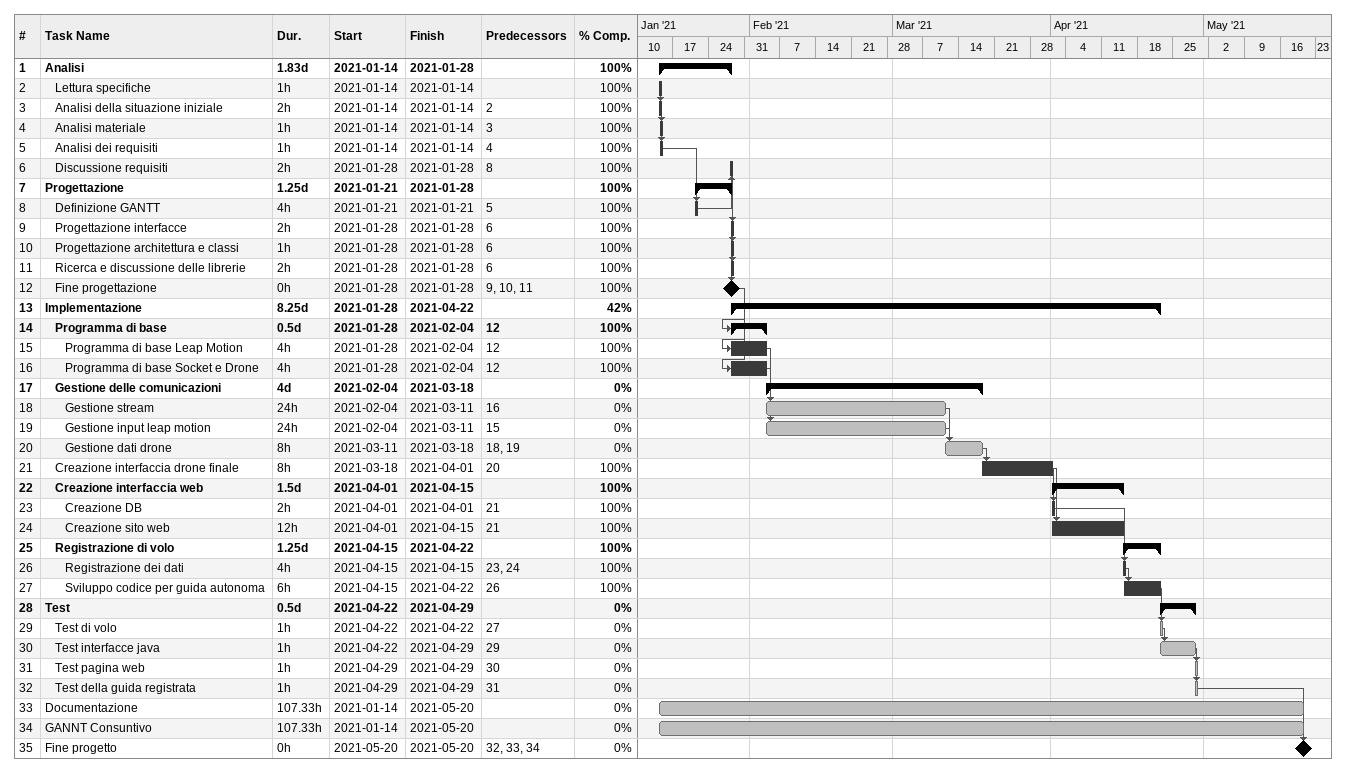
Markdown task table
| ID | Level | Task | Duration | Start | Finish | Predecessors | % complete |
|---|---|---|---|---|---|---|---|
| 1 | 1 | **Analisi** | 1.83d | 2021-01-14 | 2021-01-28 |  | 100 |
| 2 | 2 | Lettura specifiche | 1h | 2021-01-14 | 2021-01-14 |  | 100 |
| 3 | 2 | Analisi della situazione iniziale | 2h | 2021-01-14 | 2021-01-14 | 2 | 100 |
| 4 | 2 | Analisi materiale | 1h | 2021-01-14 | 2021-01-14 | 3 | 100 |
| 5 | 2 | Analisi dei requisiti | 1h | 2021-01-14 | 2021-01-14 | 4 | 100 |
| 6 | 2 | Discussione requisiti | 2h | 2021-01-28 | 2021-01-28 | 8 | 100 |
| 7 | 1 | **Progettazione** | 1.25d | 2021-01-21 | 2021-01-28 |  | 100 |
| 8 | 2 | Definizione GANTT | 4h | 2021-01-21 | 2021-01-21 | 5 | 100 |
| 9 | 2 | Progettazione interfacce | 2h | 2021-01-28 | 2021-01-28 | 6 | 100 |
| 10 | 2 | Progettazione architettura e classi | 1h | 2021-01-28 | 2021-01-28 | 6 | 100 |
| 11 | 2 | Ricerca e discussione delle librerie | 2h | 2021-01-28 | 2021-01-28 | 6 | 100 |
| 12 | 2 | Fine progettazione | 0h | 2021-01-28 | 2021-01-28 | 9, 10, 11 | 100 |
| 13 | 1 | **Implementazione** | 8.25d | 2021-01-28 | 2021-04-22 |  | 42 |
| 14 | 2 | **Programma di base** | 0.5d | 2021-01-28 | 2021-02-04 | 12 | 100 |
| 15 | 3 | Programma di base Leap Motion | 4h | 2021-01-28 | 2021-02-04 | 12 | 100 |
| 16 | 3 | Programma di base Socket e Drone | 4h | 2021-01-28 | 2021-02-04 | 12 | 100 |
| 17 | 2 | **Gestione delle comunicazioni** | 4d | 2021-02-04 | 2021-03-18 |  | 0 |
| 18 | 3 | Gestione stream | 24h | 2021-02-04 | 2021-03-11 | 16 | 0 |
| 19 | 3 | Gestione input leap motion | 24h | 2021-02-04 | 2021-03-11 | 15 | 0 |
| 20 | 3 | Gestione dati drone | 8h | 2021-03-11 | 2021-03-18 | 18, 19 | 0 |
| 21 | 2 | Creazione interfaccia drone finale | 8h | 2021-03-18 | 2021-04-01 | 20 | 100 |
| 22 | 2 | **Creazione interfaccia web** | 1.5d | 2021-04-01 | 2021-04-15 |  | 100 |
| 23 | 3 | Creazione DB | 2h | 2021-04-01 | 2021-04-01 | 21 | 100 |
| 24 | 3 | Creazione sito web | 12h | 2021-04-01 | 2021-04-15 | 21 | 100 |
| 25 | 2 | **Registrazione di volo** | 1.25d | 2021-04-15 | 2021-04-22 |  | 100 |
| 26 | 3 | Registrazione dei dati | 4h | 2021-04-15 | 2021-04-15 | 23, 24 | 100 |
| 27 | 3 | Sviluppo codice per guida autonoma | 6h | 2021-04-15 | 2021-04-22 | 26 | 100 |
| 28 | 1 | **Test** | 0.5d | 2021-04-22 | 2021-04-29 |  | 0 |
| 29 | 2 | Test di volo | 1h | 2021-04-22 | 2021-04-22 | 27 | 0 |
| 30 | 2 | Test interfacce java | 1h | 2021-04-22 | 2021-04-29 | 29 | 0 |
| 31 | 2 | Test pagina web | 1h | 2021-04-29 | 2021-04-29 | 30 | 0 |
| 32 | 2 | Test della guida registrata | 1h | 2021-04-29 | 2021-04-29 | 31 | 0 |
| 33 | 1 | Documentazione | 107.33h | 2021-01-14 | 2021-05-20 |  | 0 |
| 34 | 1 | GANNT Consuntivo | 107.33h | 2021-01-14 | 2021-05-20 |  | 0 |
| 35 | 1 | Fine progetto | 0h | 2021-05-20 | 2021-05-20 | 32, 33, 34 | 0 |
